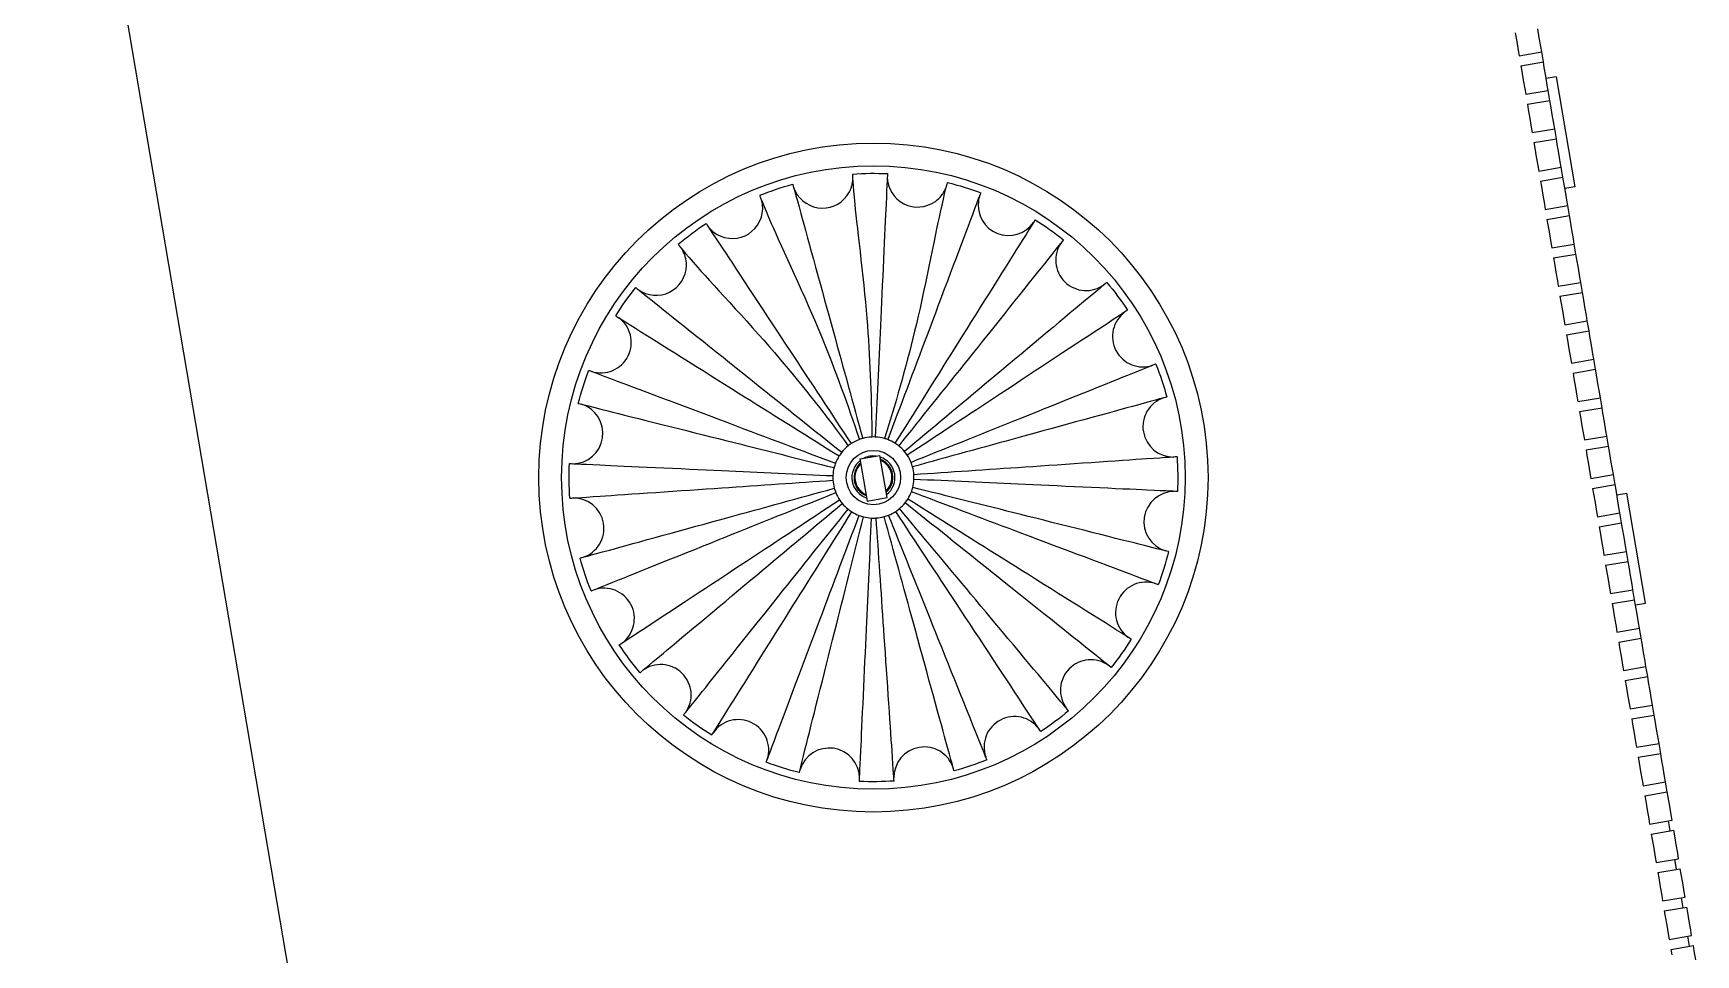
# Model space of a CAD drawing. Header units: inches. Extents: x -6210 to 141093, y -2740 to 21225.
# Drawn here: x 99708.8 to 100036.7, y 8342.3 to 8524.1 of the extents above; entities that cross this region are included whole.
import ezdxf

# ---------------------------------------------------------------- set-up
doc = ezdxf.new("R2010")
doc.units = ezdxf.units.IN
doc.header["$LTSCALE"] = 100
doc.header["$MEASUREMENT"] = 0
doc.layers.add('car area', color=53, linetype='Continuous')

msp = doc.modelspace()

# ---------------------------------------------------------------- linework, layer by layer
at = {"layer": 'car area'}
for p, q in [((99926.87027, 7350.7335), (99708.75239, 8636.06312)), ((100001.08475, 8524.22063), (100001.37962, 8522.48303)), ((100005.81619, 8523.23591), (100005.52132, 8524.97351)), ((100006.11106, 8521.49831), (100005.81619, 8523.23591)), ((100001.37962, 8522.48303), (100001.67448, 8520.74543)), ((100001.67448, 8520.74543), (100001.85539, 8519.67936)), ((100001.85539, 8519.67936), (100006.29197, 8520.43224)), ((100006.29197, 8520.43224), (100006.11106, 8521.49831)), ((100006.62658, 8518.46043), (100006.29197, 8520.43224)), ((100002.19001, 8517.70755), (100006.62658, 8518.46043)), ((100002.19001, 8517.70755), (100002.37092, 8516.64148)), ((100002.37092, 8516.64148), (100002.66578, 8514.90388)), ((100006.80749, 8517.39436), (100006.62658, 8518.46043)), ((100007.10236, 8515.65676), (100006.80749, 8517.39436)), ((100002.66578, 8514.90388), (100002.96065, 8513.16629)), ((100002.96065, 8513.16629), (100003.14156, 8512.10022)), ((100007.39722, 8513.91916), (100007.10236, 8515.65676)), ((100009.14914, 8515.54956), (100007.17733, 8515.21494)), ((100007.57813, 8512.8531), (100007.39722, 8513.91916)), ((100009.14914, 8515.54956), (100012.82988, 8493.85965)), ((100003.14156, 8512.10022), (100007.57813, 8512.8531)), ((100003.47617, 8510.12841), (100007.91274, 8510.88129)), ((100003.47617, 8510.12841), (100003.65708, 8509.06234)), ((100007.91274, 8510.88129), (100007.57813, 8512.8531)), ((100008.09365, 8509.81522), (100007.91274, 8510.88129)), ((100003.65708, 8509.06234), (100003.95195, 8507.32474)), ((100003.95195, 8507.32474), (100004.24682, 8505.58714)), ((100008.38852, 8508.07762), (100008.09365, 8509.81522)), ((100008.68339, 8506.34002), (100008.38852, 8508.07762)), ((100004.24682, 8505.58714), (100004.42773, 8504.52107)), ((100004.42773, 8504.52107), (100008.8643, 8505.27395)), ((100004.76234, 8502.54926), (100009.19891, 8503.30214)), ((100008.8643, 8505.27395), (100008.68339, 8506.34002)), ((100009.19891, 8503.30214), (100008.8643, 8505.27395)), ((100009.37982, 8502.23607), (100009.19891, 8503.30214)), ((100004.76234, 8502.54926), (100004.94325, 8501.4832)), ((100004.94325, 8501.4832), (100005.23811, 8499.7456)), ((100009.67469, 8500.49847), (100009.37982, 8502.23607)), ((100009.96955, 8498.76087), (100009.67469, 8500.49847)), ((100005.23811, 8499.7456), (100005.53298, 8498.008)), ((100005.53298, 8498.008), (100005.71389, 8496.94193)), ((100005.71389, 8496.94193), (100010.15046, 8497.69481)), ((100010.15046, 8497.69481), (100009.96955, 8498.76087)), ((100010.48508, 8495.723), (100010.15046, 8497.69481)), ((100006.0485, 8494.97012), (100010.48508, 8495.723)), ((100006.0485, 8494.97012), (100006.22941, 8493.90405)), ((100006.22941, 8493.90405), (100006.52428, 8492.16645)), ((100010.66599, 8494.65693), (100010.48508, 8495.723)), ((100010.96085, 8492.91933), (100010.66599, 8494.65693)), ((100012.82988, 8493.85965), (100010.85807, 8493.52503)), ((100006.52428, 8492.16645), (100006.81915, 8490.42885)), ((100006.81915, 8490.42885), (100007.00006, 8489.36278)), ((100011.25572, 8491.18173), (100010.96085, 8492.91933)), ((100011.43663, 8490.11566), (100011.25572, 8491.18173)), ((100007.00006, 8489.36278), (100011.43663, 8490.11566)), ((100007.33467, 8487.39097), (100011.77124, 8488.14385)), ((100007.33467, 8487.39097), (100007.51558, 8486.32491)), ((100011.77124, 8488.14385), (100011.43663, 8490.11566)), ((100011.95215, 8487.07778), (100011.77124, 8488.14385)), ((100012.24702, 8485.34018), (100011.95215, 8487.07778)), ((100007.51558, 8486.32491), (100007.81045, 8484.58731)), ((100007.81045, 8484.58731), (100008.10531, 8482.84971)), ((100012.54189, 8483.60258), (100012.24702, 8485.34018)), ((100012.7228, 8482.53652), (100012.54189, 8483.60258)), ((100008.10531, 8482.84971), (100008.28622, 8481.78364)), ((100008.28622, 8481.78364), (100012.7228, 8482.53652)), ((100008.62083, 8479.81183), (100013.05741, 8480.56471)), ((100013.05741, 8480.56471), (100012.7228, 8482.53652)), ((100013.23832, 8479.49864), (100013.05741, 8480.56471)), ((100008.62083, 8479.81183), (100008.80174, 8478.74576)), ((100008.80174, 8478.74576), (100009.09661, 8477.00816)), ((100013.53318, 8477.76104), (100013.23832, 8479.49864)), ((100013.82805, 8476.02344), (100013.53318, 8477.76104)), ((100009.09661, 8477.00816), (100009.39148, 8475.27056)), ((100009.39148, 8475.27056), (100009.57239, 8474.20449)), ((100009.57239, 8474.20449), (100014.00896, 8474.95737)), ((100014.00896, 8474.95737), (100013.82805, 8476.02344)), ((100014.34357, 8472.98556), (100014.00896, 8474.95737)), ((100009.907, 8472.23268), (100014.34357, 8472.98556)), ((100009.907, 8472.23268), (100010.08791, 8471.16662)), ((100010.08791, 8471.16662), (100010.38278, 8469.42902)), ((100014.52448, 8471.91949), (100014.34357, 8472.98556)), ((100014.81935, 8470.18189), (100014.52448, 8471.91949)), ((100010.38278, 8469.42902), (100010.67764, 8467.69142)), ((100010.67764, 8467.69142), (100010.85855, 8466.62535)), ((100010.85855, 8466.62535), (100015.29513, 8467.37823)), ((100015.11422, 8468.44429), (100014.81935, 8470.18189)), ((100015.29513, 8467.37823), (100015.11422, 8468.44429)), ((100015.62974, 8465.40642), (100015.29513, 8467.37823)), ((100011.19317, 8464.65354), (100015.62974, 8465.40642)), ((100011.19317, 8464.65354), (100011.37408, 8463.58747)), ((100015.81065, 8464.34035), (100015.62974, 8465.40642)), ((100016.10552, 8462.60275), (100015.81065, 8464.34035)), ((100011.37408, 8463.58747), (100011.66894, 8461.84987)), ((100011.66894, 8461.84987), (100011.96381, 8460.11227)), ((100016.40038, 8460.86515), (100016.10552, 8462.60275)), ((100016.58129, 8459.79908), (100016.40038, 8460.86515)), ((100011.96381, 8460.11227), (100012.14472, 8459.0462)), ((100012.14472, 8459.0462), (100016.58129, 8459.79908)), ((100012.47933, 8457.07439), (100016.9159, 8457.82727)), ((100016.9159, 8457.82727), (100016.58129, 8459.79908)), ((100017.09681, 8456.76121), (100016.9159, 8457.82727)), ((100012.47933, 8457.07439), (100012.66024, 8456.00833)), ((100012.66024, 8456.00833), (100012.95511, 8454.27073)), ((100012.95511, 8454.27073), (100013.24998, 8452.53313)), ((100017.39168, 8455.02361), (100017.09681, 8456.76121)), ((100017.68655, 8453.28601), (100017.39168, 8455.02361)), ((100013.24998, 8452.53313), (100013.43089, 8451.46706)), ((100013.43089, 8451.46706), (100017.86746, 8452.21994)), ((100017.86746, 8452.21994), (100017.68655, 8453.28601)), ((100018.20207, 8450.24813), (100017.86746, 8452.21994)), ((100013.7655, 8449.49525), (100018.20207, 8450.24813)), ((100013.7655, 8449.49525), (100013.94641, 8448.42918)), ((100013.94641, 8448.42918), (100014.24127, 8446.69158)), ((100018.38298, 8449.18206), (100018.20207, 8450.24813)), ((100018.67785, 8447.44446), (100018.38298, 8449.18206)), ((100014.24127, 8446.69158), (100014.53614, 8444.95398)), ((100014.53614, 8444.95398), (100014.71705, 8443.88792)), ((100014.71705, 8443.88792), (100019.15362, 8444.64079)), ((100018.97271, 8445.70686), (100018.67785, 8447.44446)), ((100019.15362, 8444.64079), (100018.97271, 8445.70686)), ((100019.48824, 8442.66898), (100019.15362, 8444.64079)), ((100015.05166, 8441.91611), (100019.48824, 8442.66898)), ((100015.05166, 8441.91611), (100015.23257, 8440.85004)), ((100019.66915, 8441.60292), (100019.48824, 8442.66898)), ((100019.96401, 8439.86532), (100019.66915, 8441.60292)), ((99871.82738, 8440.15608), (99875.771, 8440.8253)), ((99871.82738, 8440.15608), (99872.53386, 8435.99291)), ((99876.47748, 8436.66214), (99875.771, 8440.8253)), ((100015.23257, 8440.85004), (100015.52744, 8439.11244)), ((100015.52744, 8439.11244), (100015.82231, 8437.37484)), ((100020.25888, 8438.12772), (100019.96401, 8439.86532)), ((100020.43979, 8437.06165), (100020.25888, 8438.12772)), ((99872.53386, 8435.99291), (99873.23944, 8431.83509)), ((99877.18306, 8432.50431), (99876.47748, 8436.66214)), ((100015.82231, 8437.37484), (100016.00322, 8436.30877)), ((100016.00322, 8436.30877), (100020.43979, 8437.06165)), ((100016.33783, 8434.33696), (100020.7744, 8435.08984)), ((100020.7744, 8435.08984), (100020.43979, 8437.06165)), ((100020.95531, 8434.02377), (100020.7744, 8435.08984)), ((99873.23944, 8431.83509), (99877.18306, 8432.50431)), ((100016.33783, 8434.33696), (100016.51874, 8433.27089)), ((100016.51874, 8433.27089), (100016.81361, 8431.53329)), ((100016.81361, 8431.53329), (100017.10847, 8429.79569)), ((100021.25018, 8432.28617), (100020.95531, 8434.02377)), ((100021.11651, 8433.07383), (100023.08832, 8433.40844)), ((100021.54505, 8430.54857), (100021.25018, 8432.28617)), ((100026.76906, 8411.71853), (100023.08832, 8433.40844)), ((100017.10847, 8429.79569), (100017.28938, 8428.72963)), ((100017.28938, 8428.72963), (100021.72596, 8429.4825)), ((100021.72596, 8429.4825), (100021.54505, 8430.54857)), ((100022.06057, 8427.51069), (100021.72596, 8429.4825)), ((100017.624, 8426.75782), (100022.06057, 8427.51069)), ((100017.624, 8426.75782), (100017.8049, 8425.69175)), ((100017.8049, 8425.69175), (100018.09977, 8423.95415)), ((100022.24148, 8426.44463), (100022.06057, 8427.51069)), ((100022.53634, 8424.70703), (100022.24148, 8426.44463)), ((100022.83121, 8422.96943), (100022.53634, 8424.70703)), ((100018.09977, 8423.95415), (100018.39464, 8422.21655)), ((100018.39464, 8422.21655), (100018.57555, 8421.15048)), ((100018.57555, 8421.15048), (100023.01212, 8421.90336)), ((100023.01212, 8421.90336), (100022.83121, 8422.96943)), ((100023.34673, 8419.93155), (100023.01212, 8421.90336)), ((100018.91016, 8419.17867), (100023.34673, 8419.93155)), ((100018.91016, 8419.17867), (100019.09107, 8418.1126)), ((100019.09107, 8418.1126), (100019.38594, 8416.375)), ((100023.52764, 8418.86548), (100023.34673, 8419.93155)), ((100023.82251, 8417.12788), (100023.52764, 8418.86548)), ((100019.38594, 8416.375), (100019.6808, 8414.6374)), ((100024.11738, 8415.39028), (100023.82251, 8417.12788)), ((100024.29829, 8414.32421), (100024.11738, 8415.39028)), ((100019.6808, 8414.6374), (100019.86171, 8413.57134)), ((100019.86171, 8413.57134), (100024.29829, 8414.32421)), ((100020.19633, 8411.59953), (100024.6329, 8412.3524)), ((100020.19633, 8411.59953), (100020.37724, 8410.53346)), ((100024.6329, 8412.3524), (100024.29829, 8414.32421)), ((100024.81381, 8411.28634), (100024.6329, 8412.3524)), ((100024.79725, 8411.38392), (100026.76906, 8411.71853)), ((100020.37724, 8410.53346), (100020.6721, 8408.79586)), ((100020.6721, 8408.79586), (100020.96697, 8407.05826)), ((100025.10868, 8409.54874), (100024.81381, 8411.28634)), ((100025.40354, 8407.81114), (100025.10868, 8409.54874)), ((100020.96697, 8407.05826), (100021.14788, 8405.99219)), ((100021.14788, 8405.99219), (100025.58445, 8406.74507)), ((100025.58445, 8406.74507), (100025.40354, 8407.81114)), ((100025.91906, 8404.77326), (100025.58445, 8406.74507)), ((100021.48249, 8404.02038), (100025.91906, 8404.77326)), ((100021.48249, 8404.02038), (100021.6634, 8402.95431)), ((100021.6634, 8402.95431), (100021.95827, 8401.21671)), ((100026.09997, 8403.70719), (100025.91906, 8404.77326)), ((100026.39484, 8401.96959), (100026.09997, 8403.70719)), ((100026.68971, 8400.23199), (100026.39484, 8401.96959)), ((100021.95827, 8401.21671), (100022.25314, 8399.47911)), ((100022.25314, 8399.47911), (100022.43405, 8398.41305)), ((100022.43405, 8398.41305), (100026.87062, 8399.16593)), ((100026.87062, 8399.16593), (100026.68971, 8400.23199)), ((100027.20523, 8397.19412), (100026.87062, 8399.16593)), ((100022.76866, 8396.44124), (100027.20523, 8397.19412)), ((100022.76866, 8396.44124), (100022.94957, 8395.37517)), ((100022.94957, 8395.37517), (100023.24443, 8393.63757)), ((100027.38614, 8396.12805), (100027.20523, 8397.19412)), ((100027.68101, 8394.39045), (100027.38614, 8396.12805)), ((100023.24443, 8393.63757), (100023.5393, 8391.89997)), ((100023.5393, 8391.89997), (100023.72021, 8390.8339)), ((100027.97587, 8392.65285), (100027.68101, 8394.39045)), ((100028.15678, 8391.58678), (100027.97587, 8392.65285)), ((100023.72021, 8390.8339), (100028.15678, 8391.58678)), ((100024.05482, 8388.86209), (100028.4914, 8389.61497)), ((100024.05482, 8388.86209), (100024.23573, 8387.79603)), ((100028.4914, 8389.61497), (100028.15678, 8391.58678)), ((100028.67231, 8388.5489), (100028.4914, 8389.61497)), ((100028.96717, 8386.8113), (100028.67231, 8388.5489)), ((100024.23573, 8387.79603), (100024.5306, 8386.05843)), ((100024.5306, 8386.05843), (100024.82547, 8384.32083)), ((100029.26204, 8385.0737), (100028.96717, 8386.8113)), ((100024.82547, 8384.32083), (100025.00638, 8383.25476)), ((100025.00638, 8383.25476), (100029.44295, 8384.00764)), ((100025.34099, 8381.28295), (100029.77756, 8382.03583)), ((100029.44295, 8384.00764), (100029.26204, 8385.0737)), ((100029.77756, 8382.03583), (100029.44295, 8384.00764)), ((100029.95847, 8380.96976), (100029.77756, 8382.03583)), ((100025.34099, 8381.28295), (100025.5219, 8380.21688)), ((100025.5219, 8380.21688), (100025.81677, 8378.47928)), ((100030.25334, 8379.23216), (100029.95847, 8380.96976)), ((100030.54821, 8377.49456), (100030.25334, 8379.23216)), ((100025.81677, 8378.47928), (100026.11163, 8376.74168)), ((100026.11163, 8376.74168), (100026.29254, 8375.67561)), ((100026.29254, 8375.67561), (100030.72912, 8376.42849)), ((100030.72912, 8376.42849), (100030.54821, 8377.49456)), ((100031.06373, 8374.45668), (100030.72912, 8376.42849)), ((100026.62716, 8373.7038), (100031.06373, 8374.45668)), ((100026.62716, 8373.7038), (100026.80806, 8372.63774)), ((100026.80806, 8372.63774), (100027.10293, 8370.90014)), ((100031.24464, 8373.39061), (100031.06373, 8374.45668)), ((100031.5395, 8371.65301), (100031.24464, 8373.39061)), ((100027.10293, 8370.90014), (100027.3978, 8369.16254)), ((100027.3978, 8369.16254), (100027.57871, 8368.09647)), ((100027.57871, 8368.09647), (100032.01528, 8368.84935)), ((100031.83437, 8369.91541), (100031.5395, 8371.65301)), ((100032.01528, 8368.84935), (100031.83437, 8369.91541)), ((100027.91332, 8366.12466), (100032.34989, 8366.87754)), ((100027.91332, 8366.12466), (100028.09423, 8365.05859)), ((100031.62391, 8366.75434), (100031.28929, 8368.72615)), ((100032.5308, 8365.81147), (100032.34989, 8366.87754)), ((100032.82567, 8364.07387), (100032.5308, 8365.81147)), ((100028.09423, 8365.05859), (100028.3891, 8363.32099)), ((100028.3891, 8363.32099), (100028.68397, 8361.58339)), ((100033.12054, 8362.33627), (100032.82567, 8364.07387)), ((100033.30145, 8361.2702), (100033.12054, 8362.33627)), ((100028.68397, 8361.58339), (100028.86487, 8360.51732)), ((100028.86487, 8360.51732), (100033.30145, 8361.2702)), ((100029.19949, 8358.54551), (100033.63606, 8359.29839)), ((100032.91007, 8359.17519), (100032.57546, 8361.147)), ((100033.81697, 8358.23232), (100033.63606, 8359.29839)), ((100029.19949, 8358.54551), (100029.3804, 8357.47945)), ((100029.3804, 8357.47945), (100029.67526, 8355.74185)), ((100029.67526, 8355.74185), (100029.97013, 8354.00425)), ((100034.11184, 8356.49472), (100033.81697, 8358.23232)), ((100034.4067, 8354.75712), (100034.11184, 8356.49472)), ((100029.97013, 8354.00425), (100030.15104, 8352.93818)), ((100030.15104, 8352.93818), (100034.58761, 8353.69106)), ((100034.19624, 8351.59605), (100033.86163, 8353.56786)), ((100034.58761, 8353.69106), (100034.4067, 8354.75712)), ((100030.48565, 8350.96637), (100034.92222, 8351.71925)), ((100030.48565, 8350.96637), (100030.66656, 8349.9003)), ((100030.66656, 8349.9003), (100030.96143, 8348.1627)), ((100035.10313, 8350.65318), (100034.92222, 8351.71925)), ((100035.398, 8348.91558), (100035.10313, 8350.65318)), ((100030.96143, 8348.1627), (100031.2563, 8346.4251)), ((100031.2563, 8346.4251), (100031.43721, 8345.35903)), ((100031.43721, 8345.35903), (100035.87378, 8346.11191)), ((100035.4824, 8344.0169), (100035.14779, 8345.98871)), ((100035.69287, 8347.17798), (100035.398, 8348.91558)), ((100035.87378, 8346.11191), (100035.69287, 8347.17798)), ((100031.77182, 8343.38722), (100036.20839, 8344.1401)), ((100031.77182, 8343.38722), (100031.95273, 8342.32116)), ((100036.3893, 8343.07403), (100036.20839, 8344.1401)), ((100036.68417, 8341.33644), (100036.3893, 8343.07403))]:
    msp.add_line(p, q, dxfattribs=at)
for radius in [66, 61.5, 5.35835, 5.35835]:
    msp.add_circle((99874.48026, 8436.47724), radius, dxfattribs=at)
for centre, radius, start, end in [((99864.4419, 8495.63154), 6, 198.2291795, 323.5008314), ((99883.21289, 8495.83835), 6, 180.2291795, 305.5008314), ((99901.12908, 8490.23448), 6, 171.813675, 325.0332756), ((99901.12908, 8490.23448), 6, 162.2291795, 164.7749841), ((99846.65353, 8489.6343), 6, 216.2291795, 341.5008314), ((99916.43669, 8479.36848), 6, 144.2291795, 307.0332756), ((99831.58903, 8478.43367), 6, 234.2291795, 358.7501387), ((99820.72303, 8463.12606), 6, 252.2291795, 55.0332756), ((99927.63732, 8464.30398), 6, 126.2291795, 289.0332756), ((99815.11916, 8445.20987), 6, 270.2291795, 73.0332756), ((99933.63456, 8446.51561), 6, 108.2291795, 271.0332756), ((99874.48026, 8436.47724), 8, 92.2728398, 105.3631955), ((99874.48026, 8436.47724), 8, 87.3631955, 92.2728398), ((99874.48026, 8436.47724), 8, 74.2728398, 87.3631955), ((99874.48026, 8436.47724), 8, 141.3631955, 147.8992596), ((99874.48026, 8436.47724), 8, 128.2728398, 141.3631955), ((99874.48026, 8436.47724), 8, 123.3631955, 128.2728398), ((99874.48026, 8436.47724), 8, 110.2728398, 123.3631955), ((99874.48026, 8436.47724), 8, 105.3631955, 110.2728398), ((99874.48026, 8436.47724), 8, 69.3631955, 74.2728398), ((99874.48026, 8436.47724), 8, 57.8992596, 69.3631955), ((99874.48026, 8436.47724), 8, 51.3631955, 57.8992596), ((99874.48026, 8436.47724), 8, 39.8992596, 51.3631955), ((99874.48026, 8436.47724), 8, 33.3631955, 39.8992596), ((99874.48026, 8436.47724), 8, 165.8992596, 177.3631955), ((99874.48026, 8436.47724), 8, 159.3631955, 165.8992596), ((99874.48026, 8436.47724), 8, 147.8992596, 159.3631955), ((99874.48026, 8436.47724), 4.25101, 127.6964542, 251.5660009), ((99874.48026, 8436.47724), 3.83406, 131.0736094, 248.1888457), ((99874.48026, 8436.47724), 3.83406, 131.0736094, 248.1888457), ((99874.48026, 8436.47724), 3.65212, 132.8355879, 246.4268673), ((99874.48026, 8436.47724), 4.25101, 82.889565, 116.3728902), ((99874.48026, 8436.47724), 4.25101, 307.6964542, 71.5660009), ((99874.48026, 8436.47724), 3.83406, 311.0736094, 68.1888457), ((99874.48026, 8436.47724), 3.83406, 311.0736094, 68.1888457), ((99874.48026, 8436.47724), 3.65212, 312.8355879, 66.4268673), ((99874.48026, 8436.47724), 8, 21.8992596, 33.3631955), ((99874.48026, 8436.47724), 8, 15.3631955, 21.8992596), ((99874.48026, 8436.47724), 8, 3.8992596, 15.3631955), ((99874.48026, 8436.47724), 8, 177.3631955, 183.8992596), ((99874.48026, 8436.47724), 8, 183.8992596, 195.3631955), ((99874.48026, 8436.47724), 8, 339.3631955, 345.8992596), ((99874.48026, 8436.47724), 8, 345.8992596, 357.3631955), ((99874.48026, 8436.47724), 8, 357.3631955, 3.8992596), ((99815.32596, 8426.43888), 6, 288.2291795, 91.0332756), ((99874.48026, 8436.47724), 8, 195.3631955, 201.8992596), ((99874.48026, 8436.47724), 8, 201.8992596, 213.3631955), ((99874.48026, 8436.47724), 8, 213.3631955, 219.8992596), ((99874.48026, 8436.47724), 8, 219.8992596, 231.3631955), ((99874.48026, 8436.47724), 8, 309.8992596, 321.3631955), ((99874.48026, 8436.47724), 8, 321.3631955, 327.8992596), ((99874.48026, 8436.47724), 8, 327.8992596, 339.3631955), ((99933.84137, 8427.74461), 6, 90.2291795, 253.0332756), ((99874.48026, 8436.47724), 8, 231.3631955, 237.8992596), ((99874.48026, 8436.47724), 8, 237.8992596, 249.3631955), ((99874.48026, 8436.47724), 8, 249.3631955, 255.8992596), ((99874.48026, 8436.47724), 8, 255.8992596, 267.3631955), ((99874.48026, 8436.47724), 8, 267.3631955, 273.8992596), ((99874.48026, 8436.47724), 8, 273.8992596, 285.3631955), ((99874.48026, 8436.47724), 8, 285.3631955, 291.8992596), ((99874.48026, 8436.47724), 8, 291.8992596, 303.3631955), ((99874.48026, 8436.47724), 8, 303.3631955, 309.8992596), ((99928.2375, 8409.82843), 6, 72.2291795, 235.0332756), ((99821.32321, 8408.6505), 6, 306.2291795, 109.0332756), ((99832.52383, 8393.58601), 6, 324.2291795, 127.0332756), ((99917.3715, 8394.52081), 6, 54.2291795, 217.0332756), ((99847.83145, 8382.72), 6, 342.2291795, 145.0332756), ((99902.307, 8383.32019), 6, 36.2291795, 199.0332756), ((99865.74763, 8377.11613), 6, 0.2291795, 163.0332756), ((99884.51863, 8377.32294), 6, 18.2291795, 181.0332756)]:
    msp.add_arc(centre, radius, start, end, dxfattribs=at)
for points in [[(99852.07787, 8492.16007), (99854.19953, 8493.01348), (99856.37357, 8493.74671), (99858.57873, 8494.35259)], [(99870.38126, 8496.35748), (99872.6628, 8496.51349), (99874.95701, 8496.53902), (99877.24147, 8496.43381)], [(99889.08589, 8494.69339), (99891.30398, 8494.13673), (99893.49379, 8493.45206), (99895.63393, 8492.64607)], [(99906.37553, 8487.32119), (99908.30783, 8486.10902), (99910.17395, 8484.78437), (99911.95571, 8483.36013)], [(99835.96738, 8482.51203), (99837.72149, 8483.97931), (99839.56253, 8485.34846), (99841.47254, 8486.60612)], [(99823.63632, 8468.3725), (99824.84849, 8470.30481), (99826.17314, 8472.17092), (99827.59738, 8473.95269)], [(99920.5261, 8474.97653), (99921.98926, 8473.22657), (99923.3547, 8471.3901), (99924.60914, 8469.48497)], [(99864.08553, 8464.61884), (99866.95763, 8457.56648), (99869.49856, 8450.68743), (99871.70834, 8443.98167)], [(99866.53216, 8465.40522), (99868.54944, 8458.0631), (99870.49231, 8450.99182), (99872.36077, 8444.19137)], [(99873.29052, 8466.45364), (99873.84275, 8458.85892), (99874.13357, 8451.53136), (99874.163, 8444.47095)], [(99875.8604, 8466.44548), (99875.51012, 8458.83934), (99875.17275, 8451.51377), (99874.8483, 8444.46877)], [(99882.61197, 8465.35414), (99880.79027, 8457.96049), (99878.80252, 8450.90169), (99876.64872, 8444.17775)], [(99885.05355, 8464.55224), (99882.36998, 8457.42662), (99879.7854, 8450.56384), (99877.29981, 8443.96391)], [(99857.98193, 8461.53328), (99862.16932, 8455.17389), (99866.20225, 8449.04908), (99870.08071, 8443.15885)], [(99890.42255, 8461.89069), (99886.37629, 8455.44059), (99882.47929, 8449.22841), (99878.73154, 8443.25416)], [(99816.26862, 8451.0998), (99816.82435, 8453.31211), (99817.5075, 8455.49623), (99818.31144, 8457.6309)], [(99855.89806, 8460.02934), (99860.80888, 8454.20968), (99865.3512, 8448.4525), (99869.52501, 8442.7578)], [(99893.21171, 8459.91083), (99888.45754, 8453.96323), (99883.87875, 8448.23502), (99879.47532, 8442.7262)], [(99930.16939, 8458.86329), (99931.02017, 8456.74685), (99931.75128, 8454.57831), (99932.35561, 8452.37878)], [(99851.04668, 8455.20869), (99856.99428, 8450.45452), (99862.72249, 8445.87572), (99868.23131, 8441.47229)], [(99897.49547, 8455.72043), (99891.65406, 8450.83638), (99886.02812, 8446.13249), (99880.61765, 8441.60876)], [(99849.06681, 8452.41953), (99855.51692, 8448.37327), (99861.72909, 8444.47627), (99867.70334, 8440.72852)], [(99899.5363, 8452.97557), (99893.17691, 8448.78819), (99887.0521, 8444.75526), (99881.16187, 8440.8768)], [(99902.3155, 8447.66652), (99895.25073, 8444.8266), (99888.44656, 8442.09145), (99881.90299, 8439.46105)], [(99846.40526, 8447.05053), (99853.53089, 8444.36696), (99860.39366, 8441.78238), (99866.9936, 8439.29679)], [(99903.40824, 8444.42535), (99896.06613, 8442.40806), (99888.99484, 8440.46519), (99882.19439, 8438.59674)], [(99845.3842, 8443.78607), (99852.76897, 8441.93104), (99859.88135, 8440.14444), (99866.72131, 8438.42626)], [(99814.59909, 8432.39573), (99814.44397, 8434.67149), (99814.41876, 8436.95982), (99814.5237, 8439.23845)], [(99844.51203, 8437.85738), (99852.11817, 8437.50709), (99859.44373, 8437.16973), (99866.48873, 8436.84528)], [(99904.41082, 8438.51731), (99896.81424, 8437.99953), (99889.49789, 8437.50085), (99882.46175, 8437.02126)], [(99934.36144, 8440.55875), (99934.51656, 8438.28299), (99934.54177, 8435.99467), (99934.43683, 8433.71604)], [(99844.54971, 8434.43717), (99852.14628, 8434.95495), (99859.46264, 8435.45364), (99866.49878, 8435.93322)], [(99903.57633, 8429.16842), (99896.19155, 8431.02344), (99889.07918, 8432.81005), (99882.23922, 8434.52822)], [(99904.4485, 8435.0971), (99896.84236, 8435.44739), (99889.51679, 8435.78476), (99882.47179, 8436.1092)], [(99845.55229, 8428.52914), (99852.8944, 8430.54642), (99859.96569, 8432.48929), (99866.76614, 8434.35775)], [(99846.64503, 8425.28797), (99853.7098, 8428.12788), (99860.51397, 8430.86304), (99867.05754, 8433.49344)], [(99849.42423, 8419.97891), (99855.78362, 8424.1663), (99861.90842, 8428.19922), (99867.79865, 8432.07769)], [(99851.46506, 8417.23405), (99857.30647, 8422.1181), (99862.93241, 8426.82199), (99868.34288, 8431.34572)], [(99897.91385, 8417.7458), (99891.96625, 8422.49996), (99886.23804, 8427.07876), (99880.72922, 8431.48219)], [(99899.89372, 8420.53496), (99893.44361, 8424.58122), (99887.23144, 8428.47822), (99881.25718, 8432.22597)], [(99902.55526, 8425.90396), (99895.42964, 8428.58753), (99888.56686, 8431.17211), (99881.96693, 8433.6577)], [(99855.74882, 8413.04366), (99860.50299, 8418.99126), (99865.08178, 8424.71947), (99869.48521, 8430.22829)], [(99858.53798, 8411.06379), (99862.58424, 8417.51389), (99866.48124, 8423.72607), (99870.22899, 8429.70032)], [(99863.90698, 8408.40224), (99866.59055, 8415.52786), (99869.17513, 8422.39064), (99871.66072, 8428.99058)], [(99867.17144, 8407.38118), (99869.02647, 8414.76595), (99870.81307, 8421.87832), (99872.53124, 8428.71829)], [(99873.10012, 8406.50901), (99873.45041, 8414.11514), (99873.78778, 8421.44071), (99874.11223, 8428.48571)], [(99876.52034, 8406.54669), (99876.00255, 8414.14326), (99875.50387, 8421.45962), (99875.02428, 8428.49576)], [(99882.42837, 8407.54927), (99880.41109, 8414.89138), (99878.46822, 8421.96266), (99876.59976, 8428.76312)], [(99885.66954, 8408.64201), (99882.82963, 8415.70678), (99880.09447, 8422.51095), (99877.46407, 8429.05451)], [(99890.9786, 8411.4212), (99886.79121, 8417.78059), (99882.75828, 8423.9054), (99878.87982, 8429.79563)], [(99893.72346, 8413.46204), (99888.83941, 8419.30345), (99884.13551, 8424.92939), (99879.61178, 8430.33985)], [(99932.69191, 8421.85469), (99932.13618, 8419.64237), (99931.45303, 8417.45826), (99930.64909, 8415.32358)], [(99818.79114, 8414.09119), (99817.94036, 8416.20764), (99817.20925, 8418.37617), (99816.60492, 8420.57571)], [(99828.43443, 8397.97796), (99826.97127, 8399.72791), (99825.60583, 8401.56439), (99824.35139, 8403.46952)], [(99925.32421, 8404.58198), (99924.11204, 8402.64967), (99922.78739, 8400.78356), (99921.36315, 8399.00179)], [(99842.585, 8385.6333), (99840.6527, 8386.84547), (99838.78658, 8388.17011), (99837.00482, 8389.59436)], [(99912.97955, 8390.4314), (99911.22959, 8388.96825), (99909.39312, 8387.60281), (99907.48799, 8386.34836)], [(99859.85771, 8378.2656), (99857.6454, 8378.82133), (99855.46128, 8379.50448), (99853.3266, 8380.30842)], [(99896.86631, 8380.78811), (99894.74987, 8379.93734), (99892.58133, 8379.20623), (99890.3818, 8378.6019)], [(99878.56178, 8376.59606), (99876.28601, 8376.44095), (99873.99769, 8376.41574), (99871.71906, 8376.52067)]]:
    msp.add_open_spline(points, degree=3, dxfattribs=at)
for points, knots in [([(99858.57873, 8494.35259), (99858.57873, 8494.35259), (99859.11038, 8492.41759), (99861.48481, 8483.77559), (99864.489, 8472.84152), (99866.53216, 8465.40522)], [0.0164767164, 0.0164767164, 0.0164767164, 0.0164767164, 0.3015116483, 0.3015116483, 0.6529817307, 0.6529817307, 0.6529817307, 0.6529817307]), ([(99869.26509, 8492.06268), (99869.63076, 8492.55686), (99869.9018, 8493.09541), (99870.15558, 8493.80625), (99870.21647, 8494.02144), (99870.33724, 8494.53781), (99870.36827, 8494.79171), (99870.39076, 8495.02987), (99870.39499, 8495.08627), (99870.39786, 8495.13337)], [0, 0, 0, 0, 2.125288853, 2.125288853, 3.112276426, 3.112276426, 4.794324875, 4.794324875, 5.462335735, 5.462335735, 5.462335735, 5.462335735]), ([(99870.38126, 8496.35748), (99870.28691, 8496.35103), (99870.4292, 8494.34928), (99871.27555, 8485.42191), (99872.73121, 8474.14579), (99873.29052, 8466.45364)], [0.0165735487, 0.0165735487, 0.0165735487, 0.0165735487, 0.3015116483, 0.3015116483, 0.6529817307, 0.6529817307, 0.6529817307, 0.6529817307]), ([(99877.24147, 8496.43381), (99877.24147, 8496.43381), (99877.14915, 8494.42923), (99876.73685, 8485.47646), (99876.21519, 8474.14919), (99875.8604, 8466.44548)], [0.0164767164, 0.0164767164, 0.0164767164, 0.0164767164, 0.3015116483, 0.3015116483, 0.6529817307, 0.6529817307, 0.6529817307, 0.6529817307]), ([(99889.08589, 8494.69339), (99888.99416, 8494.71641), (99888.51092, 8492.76867), (99886.55713, 8484.0167), (99884.45704, 8472.84265), (99882.61197, 8465.35414)], [0.0165735487, 0.0165735487, 0.0165735487, 0.0165735487, 0.3015116483, 0.3015116483, 0.6529817307, 0.6529817307, 0.6529817307, 0.6529817307]), ([(99886.69718, 8490.95371), (99887.19766, 8491.31071), (99887.62187, 8491.73915), (99888.08289, 8492.33677), (99888.20729, 8492.52261), (99888.48172, 8492.97639), (99888.58969, 8493.20827), (99888.68467, 8493.42783), (99888.70612, 8493.48016), (99888.72341, 8493.52407)], [0, 0, 0, 0, 2.125288847, 2.125288847, 3.11227642, 3.11227642, 4.794324871, 4.794324871, 5.462335735, 5.462335735, 5.462335735, 5.462335735]), ([(99852.07787, 8492.16007), (99851.99013, 8492.12478), (99852.74403, 8490.26497), (99856.30766, 8482.03607), (99861.17659, 8471.76167), (99864.08553, 8464.61884)], [0.0165735487, 0.0165735487, 0.0165735487, 0.0165735487, 0.3015116483, 0.3015116483, 0.6529817307, 0.6529817307, 0.6529817307, 0.6529817307]), ([(99852.3435, 8487.73055), (99852.53855, 8488.31355), (99852.62991, 8488.9095), (99852.65161, 8489.66397), (99852.64302, 8489.88744), (99852.59831, 8490.41586), (99852.54937, 8490.66693), (99852.49716, 8490.90037), (99852.48375, 8490.95532), (99852.47193, 8491.001)], [0, 0, 0, 0, 2.125288854, 2.125288854, 3.112276426, 3.112276426, 4.794324875, 4.794324875, 5.462335735, 5.462335735, 5.462335735, 5.462335735]), ([(99895.63393, 8492.64607), (99895.63393, 8492.64607), (99894.92668, 8490.76813), (99891.76799, 8482.38095), (99887.77155, 8471.76928), (99885.05355, 8464.55224)], [0.0164767164, 0.0164767164, 0.0164767164, 0.0164767164, 0.3015116483, 0.3015116483, 0.6529817307, 0.6529817307, 0.6529817307, 0.6529817307]), ([(99895.33967, 8491.81014), (99895.3279, 8491.76689), (99895.3157, 8491.72006), (99895.28988, 8491.61551), (99895.27629, 8491.55673), (99895.24171, 8491.39627), (99895.22246, 8491.29394), (99895.20045, 8491.15782), (99895.19518, 8491.12331), (99895.19022, 8491.08884)], [0, 0, 0, 0, 0.1477922754, 0.1477922754, 0.3273145815, 0.3273145815, 0.6403469736, 0.6403469736, 0.746781262, 0.746781262, 0.746781262, 0.746781262]), ([(99906.37553, 8487.32119), (99906.37553, 8487.32119), (99905.30914, 8485.62128), (99900.54652, 8478.02921), (99894.52072, 8468.42354), (99890.42255, 8461.89069)], [0.0164767164, 0.0164767164, 0.0164767164, 0.0164767164, 0.3015116483, 0.3015116483, 0.6529817307, 0.6529817307, 0.6529817307, 0.6529817307]), ([(99841.47254, 8486.60612), (99841.47254, 8486.60612), (99842.57612, 8484.93012), (99847.50486, 8477.44483), (99853.74083, 8467.97425), (99857.98193, 8461.53328)], [0.0164767164, 0.0164767164, 0.0164767164, 0.0164767164, 0.3015116483, 0.3015116483, 0.6529817307, 0.6529817307, 0.6529817307, 0.6529817307]), ([(99835.96738, 8482.51203), (99835.89484, 8482.45136), (99837.18656, 8480.91555), (99843.11864, 8474.19062), (99850.92423, 8465.92367), (99855.89806, 8460.02934)], [0.0165735487, 0.0165735487, 0.0165735487, 0.0165735487, 0.3015116483, 0.3015116483, 0.6529817307, 0.6529817307, 0.6529817307, 0.6529817307]), ([(99837.5876, 8478.3028), (99837.60116, 8478.92423), (99837.50966, 8479.52918), (99837.2994, 8480.27018), (99837.222, 8480.48569), (99837.01462, 8480.98717), (99836.88773, 8481.21834), (99836.75978, 8481.43626), (99836.72709, 8481.48925), (99836.69955, 8481.5324)], [0, 0, 0, 0, 2.135942847, 2.135942847, 3.127392331, 3.127392331, 4.807075774, 4.807075774, 5.530118538, 5.530118538, 5.530118538, 5.530118538]), ([(99911.95571, 8483.36013), (99911.95571, 8483.36013), (99910.70276, 8481.79265), (99905.1069, 8474.79206), (99898.02686, 8465.93473), (99893.21171, 8459.91083)], [0.0164767164, 0.0164767164, 0.0164767164, 0.0164767164, 0.3015116483, 0.3015116483, 0.6529817307, 0.6529817307, 0.6529817307, 0.6529817307]), ([(99827.59738, 8473.95269), (99827.59738, 8473.95269), (99829.16485, 8472.69974), (99836.16545, 8467.10387), (99845.02278, 8460.02384), (99851.04668, 8455.20869)], [0.0164767164, 0.0164767164, 0.0164767164, 0.0164767164, 0.3015116483, 0.3015116483, 0.6529817307, 0.6529817307, 0.6529817307, 0.6529817307]), ([(99920.5261, 8474.97653), (99920.5261, 8474.97653), (99918.98661, 8473.68935), (99912.11101, 8467.9406), (99903.41182, 8460.66714), (99897.49547, 8455.72043)], [0.0164767164, 0.0164767164, 0.0164767164, 0.0164767164, 0.3015116483, 0.3015116483, 0.6529817307, 0.6529817307, 0.6529817307, 0.6529817307]), ([(99823.63632, 8468.3725), (99823.63632, 8468.3725), (99825.33623, 8467.30612), (99832.92829, 8462.54349), (99842.53396, 8456.5177), (99849.06681, 8452.41953)], [0.0164767164, 0.0164767164, 0.0164767164, 0.0164767164, 0.3015116483, 0.3015116483, 0.6529817307, 0.6529817307, 0.6529817307, 0.6529817307]), ([(99924.60914, 8469.48497), (99924.60914, 8469.48497), (99922.93314, 8468.38139), (99915.44785, 8463.45265), (99905.97728, 8457.21668), (99899.5363, 8452.97557)], [0.0164767164, 0.0164767164, 0.0164767164, 0.0164767164, 0.3015116483, 0.3015116483, 0.6529817307, 0.6529817307, 0.6529817307, 0.6529817307]), ([(99818.31144, 8457.6309), (99818.31144, 8457.6309), (99820.18938, 8456.92365), (99828.57656, 8453.76497), (99839.18823, 8449.76853), (99846.40526, 8447.05053)], [0.0164767164, 0.0164767164, 0.0164767164, 0.0164767164, 0.3015116483, 0.3015116483, 0.6529817307, 0.6529817307, 0.6529817307, 0.6529817307]), ([(99930.16939, 8458.86329), (99930.16939, 8458.86329), (99928.30749, 8458.11484), (99919.99194, 8454.77214), (99909.4709, 8450.54286), (99902.3155, 8447.66652)], [0.0164767164, 0.0164767164, 0.0164767164, 0.0164767164, 0.3015116483, 0.3015116483, 0.6529817307, 0.6529817307, 0.6529817307, 0.6529817307]), ([(99816.26862, 8451.0998), (99816.26862, 8451.0998), (99818.21486, 8450.61091), (99826.90708, 8448.42745), (99837.90469, 8445.6649), (99845.3842, 8443.78607)], [0.0164767164, 0.0164767164, 0.0164767164, 0.0164767164, 0.3015116483, 0.3015116483, 0.6529817307, 0.6529817307, 0.6529817307, 0.6529817307]), ([(99932.35561, 8452.37878), (99932.35561, 8452.37878), (99930.42061, 8451.84713), (99921.77861, 8449.4727), (99910.84454, 8446.46851), (99903.40824, 8444.42535)], [0.0164767164, 0.0164767164, 0.0164767164, 0.0164767164, 0.3015116483, 0.3015116483, 0.6529817307, 0.6529817307, 0.6529817307, 0.6529817307]), ([(99814.5237, 8439.23845), (99814.5237, 8439.23845), (99816.52828, 8439.14613), (99825.48104, 8438.73382), (99836.80831, 8438.21217), (99844.51203, 8437.85738)], [0.0164767164, 0.0164767164, 0.0164767164, 0.0164767164, 0.3015116483, 0.3015116483, 0.6529817307, 0.6529817307, 0.6529817307, 0.6529817307]), ([(99934.36144, 8440.55875), (99934.36144, 8440.55875), (99932.35938, 8440.42229), (99923.41787, 8439.81284), (99912.10485, 8439.04174), (99904.41082, 8438.51731)], [0.0164767164, 0.0164767164, 0.0164767164, 0.0164767164, 0.3015116483, 0.3015116483, 0.6529817307, 0.6529817307, 0.6529817307, 0.6529817307]), ([(99814.59909, 8432.39573), (99814.59909, 8432.39573), (99816.60115, 8432.53219), (99825.54266, 8433.14165), (99836.85568, 8433.91274), (99844.54971, 8434.43717)], [0.0164767164, 0.0164767164, 0.0164767164, 0.0164767164, 0.3015116483, 0.3015116483, 0.6529817307, 0.6529817307, 0.6529817307, 0.6529817307]), ([(99934.43683, 8433.71604), (99934.43683, 8433.71604), (99932.43225, 8433.80835), (99923.47948, 8434.22066), (99912.15222, 8434.74232), (99904.4485, 8435.0971)], [0.0164767164, 0.0164767164, 0.0164767164, 0.0164767164, 0.3015116483, 0.3015116483, 0.6529817307, 0.6529817307, 0.6529817307, 0.6529817307]), ([(99816.60492, 8420.57571), (99816.60492, 8420.57571), (99818.53992, 8421.10736), (99827.18191, 8423.48179), (99838.11599, 8426.48598), (99845.55229, 8428.52914)], [0.0164767164, 0.0164767164, 0.0164767164, 0.0164767164, 0.3015116483, 0.3015116483, 0.6529817307, 0.6529817307, 0.6529817307, 0.6529817307]), ([(99932.69191, 8421.85469), (99932.69191, 8421.85469), (99930.74567, 8422.34358), (99922.05345, 8424.52703), (99911.05584, 8427.28959), (99903.57633, 8429.16842)], [0.0164767164, 0.0164767164, 0.0164767164, 0.0164767164, 0.3015116483, 0.3015116483, 0.6529817307, 0.6529817307, 0.6529817307, 0.6529817307]), ([(99818.79114, 8414.09119), (99818.79114, 8414.09119), (99820.65304, 8414.83964), (99828.96859, 8418.18235), (99839.48963, 8422.41162), (99846.64503, 8425.28797)], [0.0164767164, 0.0164767164, 0.0164767164, 0.0164767164, 0.3015116483, 0.3015116483, 0.6529817307, 0.6529817307, 0.6529817307, 0.6529817307]), ([(99930.64909, 8415.32358), (99930.64909, 8415.32358), (99928.77115, 8416.03083), (99920.38397, 8419.18951), (99909.7723, 8423.18596), (99902.55526, 8425.90396)], [0.0164767164, 0.0164767164, 0.0164767164, 0.0164767164, 0.3015116483, 0.3015116483, 0.6529817307, 0.6529817307, 0.6529817307, 0.6529817307]), ([(99824.35139, 8403.46952), (99824.35139, 8403.46952), (99826.02739, 8404.57309), (99833.51268, 8409.50184), (99842.98325, 8415.73781), (99849.42423, 8419.97891)], [0.0164767164, 0.0164767164, 0.0164767164, 0.0164767164, 0.3015116483, 0.3015116483, 0.6529817307, 0.6529817307, 0.6529817307, 0.6529817307]), ([(99925.32421, 8404.58198), (99925.32421, 8404.58198), (99923.6243, 8405.64836), (99916.03224, 8410.41099), (99906.42657, 8416.43679), (99899.89372, 8420.53496)], [0.0164767164, 0.0164767164, 0.0164767164, 0.0164767164, 0.3015116483, 0.3015116483, 0.6529817307, 0.6529817307, 0.6529817307, 0.6529817307]), ([(99828.43443, 8397.97796), (99828.43443, 8397.97796), (99829.97392, 8399.26514), (99836.84952, 8405.01388), (99845.54871, 8412.28734), (99851.46506, 8417.23405)], [0.0164767164, 0.0164767164, 0.0164767164, 0.0164767164, 0.3015116483, 0.3015116483, 0.6529817307, 0.6529817307, 0.6529817307, 0.6529817307]), ([(99921.36315, 8399.00179), (99921.36315, 8399.00179), (99919.79567, 8400.25474), (99912.79508, 8405.85061), (99903.93775, 8412.93064), (99897.91385, 8417.7458)], [0.0164767164, 0.0164767164, 0.0164767164, 0.0164767164, 0.3015116483, 0.3015116483, 0.6529817307, 0.6529817307, 0.6529817307, 0.6529817307]), ([(99837.00482, 8389.59436), (99837.00482, 8389.59436), (99838.25776, 8391.16183), (99843.85363, 8398.16243), (99850.93366, 8407.01975), (99855.74882, 8413.04366)], [0.0164767164, 0.0164767164, 0.0164767164, 0.0164767164, 0.3015116483, 0.3015116483, 0.6529817307, 0.6529817307, 0.6529817307, 0.6529817307]), ([(99912.97955, 8390.4314), (99912.97955, 8390.4314), (99911.69237, 8391.97089), (99905.94362, 8398.8465), (99898.67016, 8407.54569), (99893.72346, 8413.46204)], [0.0164767164, 0.0164767164, 0.0164767164, 0.0164767164, 0.3015116483, 0.3015116483, 0.6529817307, 0.6529817307, 0.6529817307, 0.6529817307]), ([(99842.585, 8385.6333), (99842.585, 8385.6333), (99843.65139, 8387.33321), (99848.41401, 8394.92527), (99854.43981, 8404.53094), (99858.53798, 8411.06379)], [0.0164767164, 0.0164767164, 0.0164767164, 0.0164767164, 0.3015116483, 0.3015116483, 0.6529817307, 0.6529817307, 0.6529817307, 0.6529817307]), ([(99853.3266, 8380.30842), (99853.3266, 8380.30842), (99854.03385, 8382.18636), (99857.19254, 8390.57354), (99861.18898, 8401.18521), (99863.90698, 8408.40224)], [0.0164767164, 0.0164767164, 0.0164767164, 0.0164767164, 0.3015116483, 0.3015116483, 0.6529817307, 0.6529817307, 0.6529817307, 0.6529817307]), ([(99896.86631, 8380.78811), (99896.86631, 8380.78811), (99896.11786, 8382.65002), (99892.77516, 8390.96557), (99888.54588, 8401.48661), (99885.66954, 8408.64201)], [0.0164767164, 0.0164767164, 0.0164767164, 0.0164767164, 0.3015116483, 0.3015116483, 0.6529817307, 0.6529817307, 0.6529817307, 0.6529817307]), ([(99907.48799, 8386.34836), (99907.48799, 8386.34836), (99906.38441, 8388.02437), (99901.45567, 8395.50965), (99895.2197, 8404.98023), (99890.9786, 8411.4212)], [0.0164767164, 0.0164767164, 0.0164767164, 0.0164767164, 0.3015116483, 0.3015116483, 0.6529817307, 0.6529817307, 0.6529817307, 0.6529817307]), ([(99859.85771, 8378.2656), (99859.85771, 8378.2656), (99860.3466, 8380.21184), (99862.53005, 8388.90405), (99865.29261, 8399.90166), (99867.17144, 8407.38118)], [0.0164767164, 0.0164767164, 0.0164767164, 0.0164767164, 0.3015116483, 0.3015116483, 0.6529817307, 0.6529817307, 0.6529817307, 0.6529817307]), ([(99871.71906, 8376.52067), (99871.71906, 8376.52067), (99871.81138, 8378.52525), (99872.22368, 8387.47802), (99872.74534, 8398.80529), (99873.10012, 8406.50901)], [0.0164767164, 0.0164767164, 0.0164767164, 0.0164767164, 0.3015116483, 0.3015116483, 0.6529817307, 0.6529817307, 0.6529817307, 0.6529817307]), ([(99878.56178, 8376.59606), (99878.56178, 8376.59606), (99878.42532, 8378.59812), (99877.81586, 8387.53963), (99877.04476, 8398.85266), (99876.52034, 8406.54669)], [0.0164767164, 0.0164767164, 0.0164767164, 0.0164767164, 0.3015116483, 0.3015116483, 0.6529817307, 0.6529817307, 0.6529817307, 0.6529817307]), ([(99890.3818, 8378.6019), (99890.3818, 8378.6019), (99889.85015, 8380.53689), (99887.47572, 8389.17889), (99884.47153, 8400.11297), (99882.42837, 8407.54927)], [0.0164767164, 0.0164767164, 0.0164767164, 0.0164767164, 0.3015116483, 0.3015116483, 0.6529817307, 0.6529817307, 0.6529817307, 0.6529817307])]:
    msp.add_open_spline(points, degree=3, knots=knots, dxfattribs=at)

doc.saveas('drawing.dxf')
